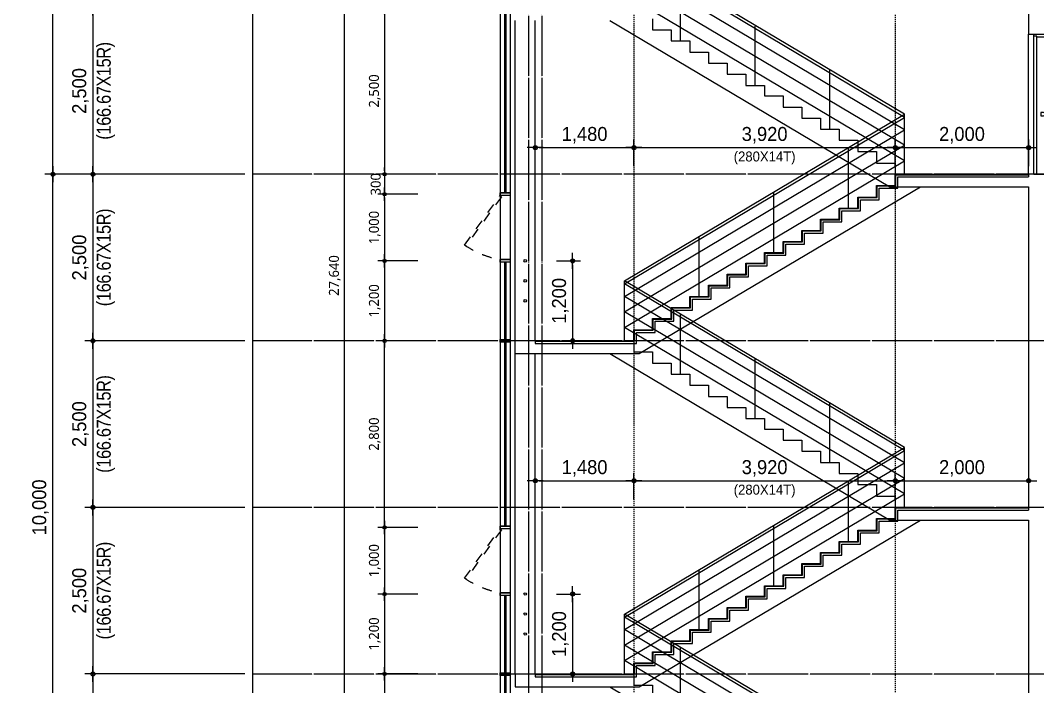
# Model space of a CAD drawing. Header units: millimetres. Extents: x 11948722 to 13111668, y -10771712 to -10232988.
# Drawn here: x 12324433 to 12339690, y -10553638 to -10543638 of the extents above; entities that cross this region are included whole.
import ezdxf

# ---------------------------------------------------------------- set-up
doc = ezdxf.new("R2010")
doc.units = ezdxf.units.MM
doc.header["$LTSCALE"] = 150
doc.header["$MEASUREMENT"] = 0
for name, pattern in [('CEN', [6.2, 6, -0.1, 0, -0.1]), ('HIDDEN', [2, 1, -1]), ('Xref-계단단면도$0$H', [1, 0.6, -0.4])]:
    doc.linetypes.add(name, pattern=pattern)
doc.layers.get('0').update_dxf_attribs({"linetype": 'CONTINUOUS'})
doc.layers.get('Defpoints').update_dxf_attribs({"color": 117, "linetype": 'CONTINUOUS'})
for name, color, linetype in [('A-DOOR', 4, 'CONTINUOUS'), ('A-ELE-8', 8, 'CONTINUOUS'), ('A-중심선', 10, 'CEN'), ('CON-C', 2, 'CONTINUOUS'), ('dim0', 7, 'CONTINUOUS'), ('ELE-8', 8, 'CONTINUOUS'), ('WID', 4, 'CONTINUOUS'), ('WIN 6', 4, 'CONTINUOUS'), ('Xref-계단단면도$0$3 dim0', 7, 'CONTINUOUS'), ('Xref-계단단면도$0$A-CEIL', 6, 'CONTINUOUS'), ('Xref-계단단면도$0$A-DIM', 7, 'CONTINUOUS'), ('Xref-계단단면도$0$PIR판넬', 4, 'CONTINUOUS')]:
    doc.layers.add(name, color=color, linetype=linetype)
doc.styles.add('Xref-계단단면도$0$나눔고딕 Se', font='')
doc.styles.add('나눔고딕 Se', font='NanumGothic.ttf')
doc.styles.get('Xref-계단단면도$0$나눔고딕 Se').set_extended_font_data('Dotum')
doc.dimstyles.new('A1-100', dxfattribs={"dimtxt": 3, "dimasz": 1, "dimexe": 2, "dimexo": 2, "dimgap": 1, "dimtad": 1, "dimdec": 0, "dimzin": 12, "dimdsep": 46, "dimlunit": 6, "dimtxsty": '나눔고딕 Se', "dimblk1": 'DIMDOT', "dimblk2": 'DIMDOT', "dimsah": 1, "dimcen": -1, "dimdle": 2, "dimclrd": 256, "dimclre": 256, "dimclrt": 3, "dimadec": 0, "dimazin": 0, "dimtfac": 1, "dimtdec": 0, "dimtix": 1, "dimtmove": 2, "dimatfit": 3, "dimldrblk": 'DIMDOT', "dimfxl": 1, "dimtvp": 1, "dimtolj": 1, "dimtzin": 12, "dimlwd": -1, "dimlwe": -1, "dimarcsym": 0})
doc.dimstyles.new('Xref-계단단면도$0$A1-100', dxfattribs={"dimtxt": 3, "dimasz": 1, "dimexe": 2, "dimexo": 2, "dimgap": 1, "dimtad": 1, "dimdec": 0, "dimzin": 12, "dimdsep": 46, "dimlunit": 6, "dimtxsty": 'Xref-계단단면도$0$나눔고딕 Se', "dimblk1": 'Xref-계단단면도$0$DIMDOT', "dimblk2": 'Xref-계단단면도$0$DIMDOT', "dimsah": 1, "dimcen": -1, "dimdle": 2, "dimclrd": 256, "dimclre": 256, "dimclrt": 3, "dimadec": 0, "dimazin": 0, "dimtfac": 1, "dimtdec": 0, "dimtix": 1, "dimtmove": 2, "dimatfit": 3, "dimldrblk": 'Xref-계단단면도$0$DIMDOT', "dimfxl": 1, "dimtvp": 1, "dimtolj": 1, "dimtzin": 12, "dimlwd": -1, "dimlwe": -1, "dimarcsym": 0})

# ---------------------------------------------------------------- blocks, each defined once
blk = doc.blocks.new('Xref-계단단면도$0$DIMDOT')
at = {"color": 0}
blk.add_line((-2, 0), (2, 0), dxfattribs=at)
for radius in [0.5, 0.25]:
    blk.add_circle((0, 0), radius, dxfattribs=at)
blk = doc.blocks.new('*D481')
at = {"layer": 'Defpoints', "color": 0, "ltscale": 1200}
for p in [(12324321, -10531448), (12327921, -10531448), (12327921, -10565948)]:
    blk.add_point(p, dxfattribs=at)
at = {"layer": 'Xref-계단단면도$0$3 dim0'}
for p, q in [((12327801, -10531448), (12324201, -10531448)), ((12324321, -10565888), (12324321, -10531508)), ((12327801, -10565948), (12324201, -10565948))]:
    blk.add_line(p, q, dxfattribs=at)
at = {"layer": 'Xref-계단단면도$0$3 dim0', "ltscale": 1200, "xscale": 60, "yscale": 60, "zscale": 60}
for p, rotation in [((12324321, -10531448), 90), ((12324321, -10565948), 270)]:
    blk.add_blockref('Xref-계단단면도$0$DIMDOT', p, dxfattribs=dict(at, rotation=rotation))
at = {"layer": 'Xref-계단단면도$0$3 dim0', "color": 3, "ltscale": 1200, "insert": (12324135, -10548698), "char_height": 210, "attachment_point": 5, "rotation": 90, "style": 'Xref-계단단면도$0$나눔고딕 Se'}
blk.add_mtext('\\A1;34,500', dxfattribs=at)
blk = doc.blocks.new('*D484')
at = {"layer": 'Defpoints', "color": 0, "ltscale": 1200}
for p in [(12324921, -10535948), (12327921, -10535948), (12327921, -10545948)]:
    blk.add_point(p, dxfattribs=at)
at = {"layer": 'Xref-계단단면도$0$3 dim0'}
for p, q in [((12327801, -10535948), (12324801, -10535948)), ((12324921, -10545888), (12324921, -10536008)), ((12327801, -10545948), (12324801, -10545948))]:
    blk.add_line(p, q, dxfattribs=at)
at = {"layer": 'Xref-계단단면도$0$3 dim0', "ltscale": 1200, "xscale": 60, "yscale": 60, "zscale": 60}
for p, rotation in [((12324921, -10535948), 90), ((12324921, -10545948), 270)]:
    blk.add_blockref('Xref-계단단면도$0$DIMDOT', p, dxfattribs=dict(at, rotation=rotation))
at = {"layer": 'Xref-계단단면도$0$3 dim0', "color": 3, "ltscale": 1200, "insert": (12324735, -10540948), "char_height": 210, "attachment_point": 5, "rotation": 90, "style": 'Xref-계단단면도$0$나눔고딕 Se'}
blk.add_mtext('\\A1;10,000', dxfattribs=at)
blk = doc.blocks.new('*D492')
at = {"layer": 'Defpoints', "color": 0, "ltscale": 1200}
for p in [(12324921, -10545948), (12327921, -10545948), (12327921, -10555948)]:
    blk.add_point(p, dxfattribs=at)
at = {"layer": 'Xref-계단단면도$0$3 dim0'}
for p, q in [((12327801, -10545948), (12324801, -10545948)), ((12324921, -10555888), (12324921, -10546008)), ((12327801, -10555948), (12324801, -10555948))]:
    blk.add_line(p, q, dxfattribs=at)
at = {"layer": 'Xref-계단단면도$0$3 dim0', "ltscale": 1200, "xscale": 60, "yscale": 60, "zscale": 60}
for p, rotation in [((12324921, -10545948), 90), ((12324921, -10555948), 270)]:
    blk.add_blockref('Xref-계단단면도$0$DIMDOT', p, dxfattribs=dict(at, rotation=rotation))
at = {"layer": 'Xref-계단단면도$0$3 dim0', "color": 3, "ltscale": 1200, "insert": (12324735, -10550948), "char_height": 210, "attachment_point": 5, "rotation": 90, "style": 'Xref-계단단면도$0$나눔고딕 Se'}
blk.add_mtext('\\A1;10,000', dxfattribs=at)
blk = doc.blocks.new('*U136')
at = {"layer": 'A-DOOR'}
for p, q in [((-200, 0), (-200, 2070)), ((-155, 0), (-155, 2055)), ((-200, 0), (-25, 0))]:
    blk.add_line(p, q, dxfattribs=at)
for points in [[(10, 2100), (20, 2100), (20, 2070), (-25, 2070), (-25, 2055), (-155, 2055), (-155, 2070), (-200, 2070), (-200, 2100), (-190, 2100)], [(-35, 915), (-55, 925), (-95, 925), (-95, 875), (-55, 875), (-35, 885)], [(-25, 945), (-35, 935), (-35, 865), (-25, 855)], [(20, 945), (30, 935), (30, 865), (20, 855)], [(30, 885), (50, 875), (90, 875), (90, 925), (50, 925), (30, 915)]]:
    blk.add_lwpolyline(points, dxfattribs=at)
blk.add_lwpolyline([(20, 0), (-25, 0), (-25, 2070), (20, 2070)], close=True, dxfattribs=at)
blk = doc.blocks.new('*D500')
at = {"layer": 'Defpoints', "color": 0, "ltscale": 1200}
for p in [(12327921, -10543448), (12325521, -10545948), (12327921, -10545948)]:
    blk.add_point(p, dxfattribs=at)
at = {"layer": 'Xref-계단단면도$0$3 dim0'}
for p, q in [((12327801, -10543448), (12325401, -10543448)), ((12325521, -10543508), (12325521, -10545888)), ((12327801, -10545948), (12325401, -10545948))]:
    blk.add_line(p, q, dxfattribs=at)
at = {"layer": 'Xref-계단단면도$0$3 dim0', "ltscale": 1200, "xscale": 60, "yscale": 60, "zscale": 60}
for p, rotation in [((12325521, -10543448), 90), ((12325521, -10545948), 270)]:
    blk.add_blockref('Xref-계단단면도$0$DIMDOT', p, dxfattribs=dict(at, rotation=rotation))
at = {"layer": 'Xref-계단단면도$0$3 dim0', "color": 3, "ltscale": 1200, "char_height": 210, "attachment_point": 5, "rotation": 90, "style": 'Xref-계단단면도$0$나눔고딕 Se'}
for s, insert in [('\\W0.9;\\T0.95;(166.67X15R)', (12325715, -10544698)), ('\\A1;2,500', (12325335, -10544698))]:
    blk.add_mtext(s, dxfattribs=dict(at, insert=insert))
blk = doc.blocks.new('*D501')
at = {"layer": 'Defpoints', "color": 0, "ltscale": 1200}
for p in [(12327921, -10548448), (12325521, -10550948), (12327921, -10550948)]:
    blk.add_point(p, dxfattribs=at)
at = {"layer": 'Xref-계단단면도$0$3 dim0'}
for p, q in [((12327801, -10548448), (12325401, -10548448)), ((12325521, -10548508), (12325521, -10550888)), ((12327801, -10550948), (12325401, -10550948))]:
    blk.add_line(p, q, dxfattribs=at)
at = {"layer": 'Xref-계단단면도$0$3 dim0', "ltscale": 1200, "xscale": 60, "yscale": 60, "zscale": 60}
for p, rotation in [((12325521, -10548448), 90), ((12325521, -10550948), 270)]:
    blk.add_blockref('Xref-계단단면도$0$DIMDOT', p, dxfattribs=dict(at, rotation=rotation))
at = {"layer": 'Xref-계단단면도$0$3 dim0', "color": 3, "ltscale": 1200, "char_height": 210, "attachment_point": 5, "rotation": 90, "style": 'Xref-계단단면도$0$나눔고딕 Se'}
for s, insert in [('\\W0.9;\\T0.95;(166.67X15R)', (12325715, -10549698)), ('\\A1;2,500', (12325335, -10549698))]:
    blk.add_mtext(s, dxfattribs=dict(at, insert=insert))
blk = doc.blocks.new('*D502')
at = {"layer": 'Defpoints', "color": 0, "ltscale": 1200}
for p in [(12327921, -10545948), (12325521, -10548448), (12327921, -10548448)]:
    blk.add_point(p, dxfattribs=at)
at = {"layer": 'Xref-계단단면도$0$3 dim0'}
for p, q in [((12327801, -10545948), (12325401, -10545948)), ((12325521, -10546008), (12325521, -10548388)), ((12327801, -10548448), (12325401, -10548448))]:
    blk.add_line(p, q, dxfattribs=at)
at = {"layer": 'Xref-계단단면도$0$3 dim0', "ltscale": 1200, "xscale": 60, "yscale": 60, "zscale": 60}
for p, rotation in [((12325521, -10545948), 90), ((12325521, -10548448), 270)]:
    blk.add_blockref('Xref-계단단면도$0$DIMDOT', p, dxfattribs=dict(at, rotation=rotation))
at = {"layer": 'Xref-계단단면도$0$3 dim0', "color": 3, "ltscale": 1200, "char_height": 210, "attachment_point": 5, "rotation": 90, "style": 'Xref-계단단면도$0$나눔고딕 Se'}
for s, insert in [('\\W0.9;\\T0.95;(166.67X15R)', (12325715, -10547198)), ('\\A1;2,500', (12325335, -10547198))]:
    blk.add_mtext(s, dxfattribs=dict(at, insert=insert))
blk = doc.blocks.new('*D503')
at = {"layer": 'Defpoints', "color": 0, "ltscale": 1200}
for p in [(12327921, -10550948), (12325521, -10553448), (12327921, -10553448)]:
    blk.add_point(p, dxfattribs=at)
at = {"layer": 'Xref-계단단면도$0$3 dim0'}
for p, q in [((12327801, -10550948), (12325401, -10550948)), ((12325521, -10551008), (12325521, -10553388)), ((12327801, -10553448), (12325401, -10553448))]:
    blk.add_line(p, q, dxfattribs=at)
at = {"layer": 'Xref-계단단면도$0$3 dim0', "ltscale": 1200, "xscale": 60, "yscale": 60, "zscale": 60}
for p, rotation in [((12325521, -10550948), 90), ((12325521, -10553448), 270)]:
    blk.add_blockref('Xref-계단단면도$0$DIMDOT', p, dxfattribs=dict(at, rotation=rotation))
at = {"layer": 'Xref-계단단면도$0$3 dim0', "color": 3, "ltscale": 1200, "char_height": 210, "attachment_point": 5, "rotation": 90, "style": 'Xref-계단단면도$0$나눔고딕 Se'}
for s, insert in [('\\W0.9;\\T0.95;(166.67X15R)', (12325715, -10552198)), ('\\A1;2,500', (12325335, -10552198))]:
    blk.add_mtext(s, dxfattribs=dict(at, insert=insert))
blk = doc.blocks.new('*D504')
at = {"layer": 'Defpoints', "color": 0, "ltscale": 1200}
for p in [(12327921, -10553448), (12325521, -10555948), (12327921, -10555948)]:
    blk.add_point(p, dxfattribs=at)
at = {"layer": 'Xref-계단단면도$0$3 dim0'}
for p, q in [((12327801, -10553448), (12325401, -10553448)), ((12325521, -10553508), (12325521, -10555888)), ((12327801, -10555948), (12325401, -10555948))]:
    blk.add_line(p, q, dxfattribs=at)
at = {"layer": 'Xref-계단단면도$0$3 dim0', "ltscale": 1200, "xscale": 60, "yscale": 60, "zscale": 60}
for p, rotation in [((12325521, -10553448), 90), ((12325521, -10555948), 270)]:
    blk.add_blockref('Xref-계단단면도$0$DIMDOT', p, dxfattribs=dict(at, rotation=rotation))
at = {"layer": 'Xref-계단단면도$0$3 dim0', "color": 3, "ltscale": 1200, "char_height": 210, "attachment_point": 5, "rotation": 90, "style": 'Xref-계단단면도$0$나눔고딕 Se'}
for s, insert in [('\\W0.9;\\T0.95;(166.67X15R)', (12325715, -10554698)), ('\\A1;2,500', (12325335, -10554698))]:
    blk.add_mtext(s, dxfattribs=dict(at, insert=insert))
blk = doc.blocks.new('*D520')
at = {"layer": 'Defpoints', "color": 0, "lineweight": -3, "ltscale": 1200}
for p in [(12333635, -10545548), (12332155, -10545948), (12333635, -10545948)]:
    blk.add_point(p, dxfattribs=at)
at = {"layer": 'Xref-계단단면도$0$3 dim0'}
for p, q in [((12332155, -10545828), (12332155, -10545428)), ((12332215, -10545548), (12333575, -10545548)), ((12333635, -10545828), (12333635, -10545428))]:
    blk.add_line(p, q, dxfattribs=at)
at = {"layer": 'Xref-계단단면도$0$3 dim0', "ltscale": 1200, "xscale": 60, "yscale": 60, "zscale": 60, "rotation": 180}
blk.add_blockref('Xref-계단단면도$0$DIMDOT', (12332155, -10545548), dxfattribs=at)
at = {"layer": 'Xref-계단단면도$0$3 dim0', "ltscale": 1200, "xscale": 60, "yscale": 60, "zscale": 60}
blk.add_blockref('Xref-계단단면도$0$DIMDOT', (12333635, -10545548), dxfattribs=at)
at = {"layer": 'Xref-계단단면도$0$3 dim0', "color": 3, "ltscale": 1200, "insert": (12332895, -10545363), "char_height": 210, "attachment_point": 5, "style": 'Xref-계단단면도$0$나눔고딕 Se'}
blk.add_mtext('\\A1;1,480', dxfattribs=at)
blk = doc.blocks.new('*D521')
at = {"layer": 'Defpoints', "color": 0, "lineweight": -3, "ltscale": 1200}
for p in [(12337555, -10545548), (12333635, -10545948), (12337555, -10545948)]:
    blk.add_point(p, dxfattribs=at)
at = {"layer": 'Xref-계단단면도$0$3 dim0'}
for p, q in [((12333635, -10545828), (12333635, -10545428)), ((12333695, -10545548), (12337495, -10545548)), ((12337555, -10545828), (12337555, -10545428))]:
    blk.add_line(p, q, dxfattribs=at)
at = {"layer": 'Xref-계단단면도$0$3 dim0', "ltscale": 1200, "xscale": 60, "yscale": 60, "zscale": 60, "rotation": 180}
blk.add_blockref('Xref-계단단면도$0$DIMDOT', (12333635, -10545548), dxfattribs=at)
at = {"layer": 'Xref-계단단면도$0$3 dim0', "ltscale": 1200, "xscale": 60, "yscale": 60, "zscale": 60}
blk.add_blockref('Xref-계단단면도$0$DIMDOT', (12337555, -10545548), dxfattribs=at)
at = {"layer": 'Xref-계단단면도$0$3 dim0', "color": 3, "ltscale": 1200, "char_height": 210, "attachment_point": 5, "style": 'Xref-계단단면도$0$나눔고딕 Se'}
for s, insert in [('\\A1;3,920', (12335595, -10545363)), ('\\H0.714286x;(280X14T)', (12335595, -10545704))]:
    blk.add_mtext(s, dxfattribs=dict(at, insert=insert))
blk = doc.blocks.new('*D522')
at = {"layer": 'Defpoints', "color": 0, "lineweight": -3, "ltscale": 1200}
for p in [(12339555, -10545548), (12337555, -10545948), (12339555, -10545948)]:
    blk.add_point(p, dxfattribs=at)
at = {"layer": 'Xref-계단단면도$0$3 dim0'}
for p, q in [((12337555, -10545828), (12337555, -10545428)), ((12337615, -10545548), (12339495, -10545548)), ((12339555, -10545828), (12339555, -10545428))]:
    blk.add_line(p, q, dxfattribs=at)
at = {"layer": 'Xref-계단단면도$0$3 dim0', "ltscale": 1200, "xscale": 60, "yscale": 60, "zscale": 60, "rotation": 180}
blk.add_blockref('Xref-계단단면도$0$DIMDOT', (12337555, -10545548), dxfattribs=at)
at = {"layer": 'Xref-계단단면도$0$3 dim0', "ltscale": 1200, "xscale": 60, "yscale": 60, "zscale": 60}
blk.add_blockref('Xref-계단단면도$0$DIMDOT', (12339555, -10545548), dxfattribs=at)
at = {"layer": 'Xref-계단단면도$0$3 dim0', "color": 3, "ltscale": 1200, "insert": (12338555, -10545363), "char_height": 210, "attachment_point": 5, "style": 'Xref-계단단면도$0$나눔고딕 Se'}
blk.add_mtext('\\A1;2,000', dxfattribs=at)
blk = doc.blocks.new('*D523')
at = {"layer": 'Defpoints', "color": 0, "lineweight": -3, "ltscale": 1200}
for p in [(12333635, -10550548), (12332155, -10550948), (12333635, -10550948)]:
    blk.add_point(p, dxfattribs=at)
at = {"layer": 'Xref-계단단면도$0$3 dim0'}
for p, q in [((12332155, -10550828), (12332155, -10550428)), ((12333635, -10550828), (12333635, -10550428)), ((12332215, -10550548), (12333575, -10550548))]:
    blk.add_line(p, q, dxfattribs=at)
at = {"layer": 'Xref-계단단면도$0$3 dim0', "ltscale": 1200, "xscale": 60, "yscale": 60, "zscale": 60, "rotation": 180}
blk.add_blockref('Xref-계단단면도$0$DIMDOT', (12332155, -10550548), dxfattribs=at)
at = {"layer": 'Xref-계단단면도$0$3 dim0', "ltscale": 1200, "xscale": 60, "yscale": 60, "zscale": 60}
blk.add_blockref('Xref-계단단면도$0$DIMDOT', (12333635, -10550548), dxfattribs=at)
at = {"layer": 'Xref-계단단면도$0$3 dim0', "color": 3, "ltscale": 1200, "insert": (12332895, -10550363), "char_height": 210, "attachment_point": 5, "style": 'Xref-계단단면도$0$나눔고딕 Se'}
blk.add_mtext('\\A1;1,480', dxfattribs=at)
blk = doc.blocks.new('*D524')
at = {"layer": 'Defpoints', "color": 0, "lineweight": -3, "ltscale": 1200}
for p in [(12337555, -10550548), (12333635, -10550948), (12337555, -10550948)]:
    blk.add_point(p, dxfattribs=at)
at = {"layer": 'Xref-계단단면도$0$3 dim0'}
for p, q in [((12333635, -10550828), (12333635, -10550428)), ((12337555, -10550828), (12337555, -10550428)), ((12333695, -10550548), (12337495, -10550548))]:
    blk.add_line(p, q, dxfattribs=at)
at = {"layer": 'Xref-계단단면도$0$3 dim0', "ltscale": 1200, "xscale": 60, "yscale": 60, "zscale": 60, "rotation": 180}
blk.add_blockref('Xref-계단단면도$0$DIMDOT', (12333635, -10550548), dxfattribs=at)
at = {"layer": 'Xref-계단단면도$0$3 dim0', "ltscale": 1200, "xscale": 60, "yscale": 60, "zscale": 60}
blk.add_blockref('Xref-계단단면도$0$DIMDOT', (12337555, -10550548), dxfattribs=at)
at = {"layer": 'Xref-계단단면도$0$3 dim0', "color": 3, "ltscale": 1200, "char_height": 210, "attachment_point": 5, "style": 'Xref-계단단면도$0$나눔고딕 Se'}
for s, insert in [('\\A1;3,920', (12335595, -10550363)), ('\\H0.714286x;(280X14T)', (12335595, -10550704))]:
    blk.add_mtext(s, dxfattribs=dict(at, insert=insert))
blk = doc.blocks.new('*D525')
at = {"layer": 'Defpoints', "color": 0, "lineweight": -3, "ltscale": 1200}
for p in [(12339555, -10550548), (12337555, -10550948), (12339555, -10550948)]:
    blk.add_point(p, dxfattribs=at)
at = {"layer": 'Xref-계단단면도$0$3 dim0'}
for p, q in [((12337555, -10550828), (12337555, -10550428)), ((12339555, -10550828), (12339555, -10550428)), ((12337615, -10550548), (12339495, -10550548))]:
    blk.add_line(p, q, dxfattribs=at)
at = {"layer": 'Xref-계단단면도$0$3 dim0', "ltscale": 1200, "xscale": 60, "yscale": 60, "zscale": 60, "rotation": 180}
blk.add_blockref('Xref-계단단면도$0$DIMDOT', (12337555, -10550548), dxfattribs=at)
at = {"layer": 'Xref-계단단면도$0$3 dim0', "ltscale": 1200, "xscale": 60, "yscale": 60, "zscale": 60}
blk.add_blockref('Xref-계단단면도$0$DIMDOT', (12339555, -10550548), dxfattribs=at)
at = {"layer": 'Xref-계단단면도$0$3 dim0', "color": 3, "ltscale": 1200, "insert": (12338555, -10550363), "char_height": 210, "attachment_point": 5, "style": 'Xref-계단단면도$0$나눔고딕 Se'}
blk.add_mtext('\\A1;2,000', dxfattribs=at)
blk = doc.blocks.new('DIMDOT')
at = {"color": 0}
blk.add_line((-2, 0), (2, 0), dxfattribs=at)
for radius in [0.5, 0.25]:
    blk.add_circle((0, 0), radius, dxfattribs=at)
blk = doc.blocks.new('*D1053')
at = {"layer": 'Defpoints', "color": 0, "transparency": 16777216}
for p in [(12330495, -10553448), (12329895, -10555948), (12330495, -10555948)]:
    blk.add_point(p, dxfattribs=at)
at = {"layer": 'dim0', "transparency": 16777216}
for p, q in [((12330395, -10553448), (12329795, -10553448)), ((12329895, -10553498), (12329895, -10555898)), ((12330395, -10555948), (12329795, -10555948))]:
    blk.add_line(p, q, dxfattribs=at)
at = {"layer": 'dim0', "transparency": 16777216, "xscale": 50, "yscale": 50, "zscale": 50}
for p, rotation in [((12329895, -10553448), 90), ((12329895, -10555948), 270)]:
    blk.add_blockref('DIMDOT', p, dxfattribs=dict(at, rotation=rotation))
at = {"layer": 'dim0', "color": 3, "transparency": 16777216, "insert": (12329749, -10554698), "char_height": 150, "attachment_point": 5, "rotation": 90, "style": '나눔고딕 Se'}
blk.add_mtext('\\A1;2,500', dxfattribs=at)
blk = doc.blocks.new('*D1054')
at = {"layer": 'Defpoints', "color": 0, "transparency": 16777216}
for p in [(12330495, -10546248), (12329895, -10547248), (12330495, -10547248)]:
    blk.add_point(p, dxfattribs=at)
at = {"layer": 'dim0', "transparency": 16777216}
for p, q in [((12330395, -10546248), (12329795, -10546248)), ((12329895, -10546298), (12329895, -10547198)), ((12330395, -10547248), (12329795, -10547248))]:
    blk.add_line(p, q, dxfattribs=at)
at = {"layer": 'dim0', "transparency": 16777216, "xscale": 50, "yscale": 50, "zscale": 50}
for p, rotation in [((12329895, -10546248), 90), ((12329895, -10547248), 270)]:
    blk.add_blockref('DIMDOT', p, dxfattribs=dict(at, rotation=rotation))
at = {"layer": 'dim0', "color": 3, "transparency": 16777216, "insert": (12329749, -10546748), "char_height": 150, "attachment_point": 5, "rotation": 90, "style": '나눔고딕 Se'}
blk.add_mtext('\\A1;1,000', dxfattribs=at)
blk = doc.blocks.new('*D1055')
at = {"layer": 'Defpoints', "color": 0, "transparency": 16777216}
for p in [(12330495, -10545948), (12329895, -10546248), (12330495, -10546248)]:
    blk.add_point(p, dxfattribs=at)
at = {"layer": 'dim0', "transparency": 16777216}
for p, q in [((12329895, -10545898), (12329895, -10545848)), ((12330395, -10545948), (12329795, -10545948)), ((12329895, -10545948), (12329895, -10546248)), ((12330395, -10546248), (12329795, -10546248)), ((12329895, -10546298), (12329895, -10546348))]:
    blk.add_line(p, q, dxfattribs=at)
at = {"layer": 'dim0', "transparency": 16777216, "xscale": 50, "yscale": 50, "zscale": 50}
for p, rotation in [((12329895, -10545948), 270), ((12329895, -10546248), 90)]:
    blk.add_blockref('DIMDOT', p, dxfattribs=dict(at, rotation=rotation))
at = {"layer": 'dim0', "color": 3, "transparency": 16777216, "insert": (12329763, -10546098), "char_height": 150, "attachment_point": 5, "rotation": 90, "style": '나눔고딕 Se'}
blk.add_mtext('\\A1;300', dxfattribs=at)
blk = doc.blocks.new('*D1059')
at = {"layer": 'Defpoints', "color": 0, "transparency": 16777216}
for p in [(12330495, -10552248), (12329895, -10553448), (12330495, -10553448)]:
    blk.add_point(p, dxfattribs=at)
at = {"layer": 'dim0', "transparency": 16777216}
for p, q in [((12330395, -10552248), (12329795, -10552248)), ((12329895, -10552298), (12329895, -10553398)), ((12330395, -10553448), (12329795, -10553448))]:
    blk.add_line(p, q, dxfattribs=at)
at = {"layer": 'dim0', "transparency": 16777216, "xscale": 50, "yscale": 50, "zscale": 50}
for p, rotation in [((12329895, -10552248), 90), ((12329895, -10553448), 270)]:
    blk.add_blockref('DIMDOT', p, dxfattribs=dict(at, rotation=rotation))
at = {"layer": 'dim0', "color": 3, "transparency": 16777216, "insert": (12329749, -10552848), "char_height": 150, "attachment_point": 5, "rotation": 90, "style": '나눔고딕 Se'}
blk.add_mtext('\\A1;1,200', dxfattribs=at)
blk = doc.blocks.new('*D1060')
at = {"layer": 'Defpoints', "color": 0, "transparency": 16777216}
for p in [(12330495, -10551248), (12329895, -10552248), (12330495, -10552248)]:
    blk.add_point(p, dxfattribs=at)
at = {"layer": 'dim0', "transparency": 16777216}
for p, q in [((12330395, -10551248), (12329795, -10551248)), ((12329895, -10551298), (12329895, -10552198)), ((12330395, -10552248), (12329795, -10552248))]:
    blk.add_line(p, q, dxfattribs=at)
at = {"layer": 'dim0', "transparency": 16777216, "xscale": 50, "yscale": 50, "zscale": 50}
for p, rotation in [((12329895, -10551248), 90), ((12329895, -10552248), 270)]:
    blk.add_blockref('DIMDOT', p, dxfattribs=dict(at, rotation=rotation))
at = {"layer": 'dim0', "color": 3, "transparency": 16777216, "insert": (12329749, -10551748), "char_height": 150, "attachment_point": 5, "rotation": 90, "style": '나눔고딕 Se'}
blk.add_mtext('\\A1;1,000', dxfattribs=at)
blk = doc.blocks.new('*D1061')
at = {"layer": 'Defpoints', "color": 0, "transparency": 16777216}
for p in [(12330495, -10547248), (12329895, -10548448), (12330495, -10548448)]:
    blk.add_point(p, dxfattribs=at)
at = {"layer": 'dim0', "transparency": 16777216}
for p, q in [((12330395, -10547248), (12329795, -10547248)), ((12329895, -10547298), (12329895, -10548398)), ((12330395, -10548448), (12329795, -10548448))]:
    blk.add_line(p, q, dxfattribs=at)
at = {"layer": 'dim0', "transparency": 16777216, "xscale": 50, "yscale": 50, "zscale": 50}
for p, rotation in [((12329895, -10547248), 90), ((12329895, -10548448), 270)]:
    blk.add_blockref('DIMDOT', p, dxfattribs=dict(at, rotation=rotation))
at = {"layer": 'dim0', "color": 3, "transparency": 16777216, "insert": (12329749, -10547848), "char_height": 150, "attachment_point": 5, "rotation": 90, "style": '나눔고딕 Se'}
blk.add_mtext('\\A1;1,200', dxfattribs=at)
blk = doc.blocks.new('*D1051')
at = {"layer": 'Defpoints', "color": 0, "transparency": 16777216}
for p in [(12329895, -10548448), (12330495, -10548448), (12330495, -10551248)]:
    blk.add_point(p, dxfattribs=at)
at = {"layer": 'dim0', "transparency": 16777216}
for p, q in [((12330395, -10548448), (12329795, -10548448)), ((12329895, -10551198), (12329895, -10548498)), ((12330395, -10551248), (12329795, -10551248))]:
    blk.add_line(p, q, dxfattribs=at)
at = {"layer": 'dim0', "transparency": 16777216, "xscale": 50, "yscale": 50, "zscale": 50}
for p, rotation in [((12329895, -10548448), 90), ((12329895, -10551248), 270)]:
    blk.add_blockref('DIMDOT', p, dxfattribs=dict(at, rotation=rotation))
at = {"layer": 'dim0', "color": 3, "transparency": 16777216, "insert": (12329749, -10549848), "char_height": 150, "attachment_point": 5, "rotation": 90, "style": '나눔고딕 Se'}
blk.add_mtext('\\A1;2,800', dxfattribs=at)
blk = doc.blocks.new('*D1050')
at = {"layer": 'Defpoints', "color": 0, "transparency": 16777216}
for p in [(12330495, -10543448), (12329895, -10545948), (12330495, -10545948)]:
    blk.add_point(p, dxfattribs=at)
at = {"layer": 'dim0', "transparency": 16777216}
for p, q in [((12330395, -10543448), (12329795, -10543448)), ((12329895, -10543498), (12329895, -10545898)), ((12330395, -10545948), (12329795, -10545948))]:
    blk.add_line(p, q, dxfattribs=at)
at = {"layer": 'dim0', "transparency": 16777216, "xscale": 50, "yscale": 50, "zscale": 50}
for p, rotation in [((12329895, -10543448), 90), ((12329895, -10545948), 270)]:
    blk.add_blockref('DIMDOT', p, dxfattribs=dict(at, rotation=rotation))
at = {"layer": 'dim0', "color": 3, "transparency": 16777216, "insert": (12329749, -10544698), "char_height": 150, "attachment_point": 5, "rotation": 90, "style": '나눔고딕 Se'}
blk.add_mtext('\\A1;2,500', dxfattribs=at)
blk = doc.blocks.new('*D1239')
at = {"layer": 'Defpoints', "color": 0, "transparency": 16777216}
for p in [(12329295, -10533648), (12329895, -10533648), (12329895, -10561288)]:
    blk.add_point(p, dxfattribs=at)
at = {"layer": 'dim0', "transparency": 16777216}
for p, q in [((12329795, -10533648), (12329195, -10533648)), ((12329295, -10561238), (12329295, -10533698)), ((12329795, -10561288), (12329195, -10561288))]:
    blk.add_line(p, q, dxfattribs=at)
at = {"layer": 'dim0', "transparency": 16777216, "xscale": 50, "yscale": 50, "zscale": 50}
for p, rotation in [((12329295, -10533648), 90), ((12329295, -10561288), 270)]:
    blk.add_blockref('DIMDOT', p, dxfattribs=dict(at, rotation=rotation))
at = {"layer": 'dim0', "color": 3, "transparency": 16777216, "insert": (12329149, -10547468), "char_height": 150, "attachment_point": 5, "rotation": 90, "style": '나눔고딕 Se'}
blk.add_mtext('\\A1;27,640', dxfattribs=at)
blk = doc.blocks.new('*D1325')
at = {"layer": 'Defpoints', "color": 0, "ltscale": 1200}
for p in [(12332353, -10552248), (12332353, -10553448), (12332716, -10553448)]:
    blk.add_point(p, dxfattribs=at)
at = {"layer": 'Xref-계단단면도$0$3 dim0'}
for p, q in [((12332473, -10552248), (12332836, -10552248)), ((12332716, -10552308), (12332716, -10553388)), ((12332473, -10553448), (12332836, -10553448))]:
    blk.add_line(p, q, dxfattribs=at)
at = {"layer": 'Xref-계단단면도$0$3 dim0', "ltscale": 1200, "xscale": 60, "yscale": 60, "zscale": 60}
for p, rotation in [((12332716, -10552248), 90), ((12332716, -10553448), 270)]:
    blk.add_blockref('Xref-계단단면도$0$DIMDOT', p, dxfattribs=dict(at, rotation=rotation))
at = {"layer": 'Xref-계단단면도$0$3 dim0', "color": 3, "ltscale": 1200, "insert": (12332531, -10552848), "char_height": 210, "attachment_point": 5, "rotation": 90, "style": 'Xref-계단단면도$0$나눔고딕 Se'}
blk.add_mtext('\\A1;1,200', dxfattribs=at)
blk = doc.blocks.new('*D1326')
at = {"layer": 'Defpoints', "color": 0, "ltscale": 1200}
for p in [(12332353, -10547248), (12332353, -10548448), (12332716, -10548448)]:
    blk.add_point(p, dxfattribs=at)
at = {"layer": 'Xref-계단단면도$0$3 dim0'}
for p, q in [((12332473, -10547248), (12332836, -10547248)), ((12332716, -10547308), (12332716, -10548388)), ((12332473, -10548448), (12332836, -10548448))]:
    blk.add_line(p, q, dxfattribs=at)
at = {"layer": 'Xref-계단단면도$0$3 dim0', "ltscale": 1200, "xscale": 60, "yscale": 60, "zscale": 60}
for p, rotation in [((12332716, -10547248), 90), ((12332716, -10548448), 270)]:
    blk.add_blockref('Xref-계단단면도$0$DIMDOT', p, dxfattribs=dict(at, rotation=rotation))
at = {"layer": 'Xref-계단단면도$0$3 dim0', "color": 3, "ltscale": 1200, "insert": (12332531, -10547848), "char_height": 210, "attachment_point": 5, "rotation": 90, "style": 'Xref-계단단면도$0$나눔고딕 Se'}
blk.add_mtext('\\A1;1,200', dxfattribs=at)

msp = doc.modelspace()

# ---------------------------------------------------------------- linework, layer by layer
at = {"layer": 'A-ELE-8'}
msp.add_line((12339554.7, -10545948.2), (12339554.7, -10543848.2), dxfattribs=at)
at = {"layer": 'A-중심선'}
for p, q in [((12332054.7, -10530548.2), (12332054.7, -10579629.2)), ((12332254.7, -10530548.2), (12332254.7, -10579629.2)), ((12345546.5, -10545948.2), (12327920.5, -10545948.2)), ((12345546.5, -10548448.2), (12327920.5, -10548448.2)), ((12345546.5, -10550948.2), (12327920.5, -10550948.2)), ((12345546.5, -10553448.2), (12327920.5, -10553448.2))]:
    msp.add_line(p, q, dxfattribs=at)
at = {"layer": 'CON-C', "ltscale": 1200}
for p, q in [((12339554.7, -10541138.2), (12339554.7, -10543848.2)), ((12339554.7, -10543848.2), (12339854.7, -10543848.2)), ((12339854.7, -10545948.2), (12339554.7, -10545948.2)), ((12339554.7, -10545948.2), (12339554.7, -10545988.2)), ((12333715.8, -10548638.2), (12337933.7, -10546138.2)), ((12337933.7, -10546138.2), (12339554.7, -10546138.2)), ((12339554.7, -10546138.2), (12339554.7, -10550988.2)), ((12332154.7, -10548448.2), (12332154.7, -10548488.2)), ((12331854.7, -10548638.2), (12333715.8, -10548638.2)), ((12333715.8, -10553638.2), (12337933.7, -10551138.2)), ((12337933.7, -10551138.2), (12339554.7, -10551138.2)), ((12339554.7, -10551138.2), (12339554.7, -10553848.2)), ((12331854.7, -10553448.2), (12331854.7, -10553638.2)), ((12332154.7, -10553448.2), (12331854.7, -10553448.2)), ((12332154.7, -10553448.2), (12332154.7, -10553488.2)), ((12331854.7, -10553638.2), (12333715.8, -10553638.2))]:
    msp.add_line(p, q, dxfattribs=at)
at = {"layer": 'CON-C', "ltscale": 1200, "flags": 128}
for points in [[(12332154.7, -10548488.2), (12333674.7, -10548488.2), (12333674.7, -10548321.5), (12333954.7, -10548321.5), (12333954.7, -10548154.8), (12334234.7, -10548154.8), (12334234.7, -10547988.2), (12334514.7, -10547988.2), (12334514.7, -10547821.5), (12334794.7, -10547821.5), (12334794.7, -10547654.8), (12335074.7, -10547654.8), (12335074.7, -10547488.2), (12335354.7, -10547488.2), (12335354.7, -10547321.5), (12335634.7, -10547321.5), (12335634.7, -10547164), (12335914.7, -10547164), (12335914.7, -10546997.4), (12336194.7, -10546997.4), (12336194.7, -10546830.7), (12336474.7, -10546830.7), (12336474.7, -10546664), (12336754.7, -10546664), (12336754.7, -10546497.4), (12337034.7, -10546497.4), (12337034.7, -10546330.7), (12337314.7, -10546330.7), (12337314.7, -10546154.8), (12337594.7, -10546154.8), (12337594.7, -10545988.2), (12339554.7, -10545988.2)], [(12331854.7, -10548638.2), (12331854.7, -10548448.2)], [(12332154.7, -10548448.2), (12331854.7, -10548448.2)], [(12332154.7, -10553488.2), (12333674.7, -10553488.2), (12333674.7, -10553321.5), (12333954.7, -10553321.5), (12333954.7, -10553154.8), (12334234.7, -10553154.8), (12334234.7, -10552988.2), (12334514.7, -10552988.2), (12334514.7, -10552821.5), (12334794.7, -10552821.5), (12334794.7, -10552654.8), (12335074.7, -10552654.8), (12335074.7, -10552488.2), (12335354.7, -10552488.2), (12335354.7, -10552321.5), (12335634.7, -10552321.5), (12335634.7, -10552164), (12335914.7, -10552164), (12335914.7, -10551997.4), (12336194.7, -10551997.4), (12336194.7, -10551830.7), (12336474.7, -10551830.7), (12336474.7, -10551664), (12336754.7, -10551664), (12336754.7, -10551497.4), (12337034.7, -10551497.4), (12337034.7, -10551330.7), (12337314.7, -10551330.7), (12337314.7, -10551154.8), (12337594.7, -10551154.8), (12337594.7, -10550988.2), (12339554.7, -10550988.2)]]:
    msp.add_lwpolyline(points, dxfattribs=at)
at = {"layer": 'Defpoints', "ltscale": 1200}
msp.add_lwpolyline([(12327920.5, -10530548.2), (12345546.5, -10530548.2), (12345546.5, -10579629.2), (12327920.5, -10579629.2)], close=True, dxfattribs=at)
at = {"layer": 'ELE-8', "ltscale": 300}
for p, q in [((12337694.7, -10545048.2), (12333494.7, -10542548.2)), ((12337694.7, -10545094.7), (12333494.7, -10542594.7)), ((12337694.7, -10545280.9), (12333494.7, -10542780.9)), ((12337694.7, -10545513.7), (12333494.7, -10543013.7)), ((12334334.7, -10543957.4), (12334334.7, -10543057.4)), ((12337694.7, -10545746.4), (12333494.7, -10543246.4)), ((12333273.4, -10543638.2), (12337473.4, -10546138.2)), ((12335454.7, -10544624), (12335454.7, -10543724)), ((12336574.7, -10545281.5), (12336574.7, -10544381.5)), ((12337694.7, -10545948.2), (12337694.7, -10545048.2)), ((12337473.4, -10546138.2), (12339554.7, -10546138.2)), ((12337694.7, -10550048.2), (12333494.7, -10547548.2)), ((12333494.7, -10548448.2), (12333494.7, -10547548.2)), ((12337694.7, -10550094.7), (12333494.7, -10547594.7)), ((12337694.7, -10550280.9), (12333494.7, -10547780.9)), ((12337694.7, -10550513.7), (12333494.7, -10548013.7)), ((12334334.7, -10548957.4), (12334334.7, -10548057.4)), ((12337694.7, -10550746.4), (12333494.7, -10548246.4)), ((12332154.7, -10548638.2), (12333273.4, -10548638.2)), ((12333273.4, -10548638.2), (12337473.4, -10551138.2)), ((12335454.7, -10549624), (12335454.7, -10548724)), ((12336574.7, -10550281.5), (12336574.7, -10549381.5)), ((12337694.7, -10550948.2), (12337694.7, -10550048.2)), ((12337473.4, -10551138.2), (12339554.7, -10551138.2)), ((12337694.7, -10555048.2), (12333494.7, -10552548.2)), ((12333494.7, -10553448.2), (12333494.7, -10552548.2)), ((12337694.7, -10555094.7), (12333494.7, -10552594.7)), ((12337694.7, -10555280.9), (12333494.7, -10552780.9)), ((12337694.7, -10555513.7), (12333494.7, -10553013.7)), ((12334334.7, -10553957.4), (12334334.7, -10553057.4)), ((12337694.7, -10555746.4), (12333494.7, -10553246.4)), ((12332154.7, -10553638.2), (12333273.4, -10553638.2)), ((12333273.4, -10553638.2), (12337473.4, -10556138.2))]:
    msp.add_line(p, q, dxfattribs=at)
at = {"layer": 'ELE-8', "ltscale": 300, "flags": 128}
for points in [[(12333914.7, -10543614.8), (12333914.7, -10543781.5), (12334194.7, -10543781.5), (12334194.7, -10543948.2), (12334474.7, -10543948.2), (12334474.7, -10544114.8), (12334754.7, -10544114.8), (12334754.7, -10544281.5), (12335034.7, -10544281.5), (12335034.7, -10544448.2), (12335314.7, -10544448.2), (12335314.7, -10544614.8), (12335594.7, -10544614.8), (12335594.7, -10544772.3), (12335874.7, -10544772.3), (12335874.7, -10544939), (12336154.7, -10544939), (12336154.7, -10545105.6), (12336434.7, -10545105.6), (12336434.7, -10545272.3), (12336714.7, -10545272.3), (12336714.7, -10545439), (12336994.7, -10545439), (12336994.7, -10545605.6), (12337274.7, -10545605.6), (12337274.7, -10545781.5), (12337554.7, -10545781.5), (12337554.7, -10545948.2), (12339554.7, -10545948.2)], [(12332154.7, -10548448.2), (12333634.7, -10548448.2), (12333634.7, -10548614.8), (12333914.7, -10548614.8), (12333914.7, -10548781.5), (12334194.7, -10548781.5), (12334194.7, -10548948.2), (12334474.7, -10548948.2), (12334474.7, -10549114.8), (12334754.7, -10549114.8), (12334754.7, -10549281.5), (12335034.7, -10549281.5), (12335034.7, -10549448.2), (12335314.7, -10549448.2), (12335314.7, -10549614.8), (12335594.7, -10549614.8), (12335594.7, -10549772.3), (12335874.7, -10549772.3), (12335874.7, -10549939), (12336154.7, -10549939), (12336154.7, -10550105.6), (12336434.7, -10550105.6), (12336434.7, -10550272.3), (12336714.7, -10550272.3), (12336714.7, -10550439), (12336994.7, -10550439), (12336994.7, -10550605.6), (12337274.7, -10550605.6), (12337274.7, -10550781.5), (12337554.7, -10550781.5), (12337554.7, -10550948.2), (12339554.7, -10550948.2)], [(12332154.7, -10553448.2), (12333634.7, -10553448.2), (12333634.7, -10553614.8), (12333914.7, -10553614.8), (12333914.7, -10553781.5)]]:
    msp.add_lwpolyline(points, dxfattribs=at)
at = {"layer": 'WID', "linetype": 'HIDDEN'}
for points in [[(12331629.7, -10546268.2), (12331646.6, -10546285.1), (12331111.9, -10547026.9), (12331094.9, -10547010)], [(12331629.7, -10551268.2), (12331646.6, -10551285.1), (12331111.9, -10552026.9), (12331094.9, -10552010)]]:
    msp.add_lwpolyline(points, close=True, dxfattribs=at)
for centre in [(12331873.9, -10545865.4), (12331873.9, -10550865.4)]:
    msp.add_arc(centre, 1384.5, 235.76365, 259.84066, dxfattribs=at)
at = {"layer": 'WIN 6', "color": 8}
for p, q in [((12331854.7, -10548448.2), (12331854.7, -10543638.2)), ((12332154.7, -10548448.2), (12332154.7, -10543638.2)), ((12331854.7, -10553448.2), (12331854.7, -10548638.2)), ((12332154.7, -10553448.2), (12332154.7, -10548638.2))]:
    msp.add_line(p, q, dxfattribs=at)
at = {"layer": 'Xref-계단단면도$0$A-CEIL', "ltscale": 1200}
for p, q in [((12333494.7, -10547548.2), (12337694.7, -10545048.2)), ((12333494.7, -10547594.7), (12337694.7, -10545094.7)), ((12337694.7, -10545948.2), (12337694.7, -10545048.2)), ((12333494.7, -10547780.9), (12337694.7, -10545280.9)), ((12333494.7, -10548013.7), (12337694.7, -10545513.7)), ((12336854.7, -10546457.4), (12336854.7, -10545557.4)), ((12333494.7, -10548246.4), (12337694.7, -10545746.4)), ((12335734.7, -10547124), (12335734.7, -10546224)), ((12334614.7, -10547781.5), (12334614.7, -10546881.5)), ((12333494.7, -10548448.2), (12333494.7, -10547548.2)), ((12333494.7, -10552548.2), (12337694.7, -10550048.2)), ((12333494.7, -10552594.7), (12337694.7, -10550094.7)), ((12337694.7, -10550948.2), (12337694.7, -10550048.2)), ((12333494.7, -10552780.9), (12337694.7, -10550280.9)), ((12333494.7, -10553013.7), (12337694.7, -10550513.7)), ((12336854.7, -10551457.4), (12336854.7, -10550557.4)), ((12333494.7, -10553246.4), (12337694.7, -10550746.4)), ((12335734.7, -10552124), (12335734.7, -10551224)), ((12334614.7, -10552781.5), (12334614.7, -10551881.5)), ((12333494.7, -10553448.2), (12333494.7, -10552548.2))]:
    msp.add_line(p, q, dxfattribs=at)
at = {"layer": 'Xref-계단단면도$0$A-CEIL', "ltscale": 1200, "flags": 128}
for points in [[(12332154.7, -10548448.2), (12333634.7, -10548448.2), (12333634.7, -10548281.5), (12333914.7, -10548281.5), (12333914.7, -10548114.8), (12334194.7, -10548114.8), (12334194.7, -10547948.2), (12334474.7, -10547948.2), (12334474.7, -10547781.5), (12334754.7, -10547781.5), (12334754.7, -10547614.8), (12335034.7, -10547614.8), (12335034.7, -10547448.2), (12335314.7, -10547448.2), (12335314.7, -10547281.5), (12335594.7, -10547281.5), (12335594.7, -10547124), (12335874.7, -10547124), (12335874.7, -10546957.4), (12336154.7, -10546957.4), (12336154.7, -10546790.7), (12336434.7, -10546790.7), (12336434.7, -10546624), (12336714.7, -10546624), (12336714.7, -10546457.4), (12336994.7, -10546457.4), (12336994.7, -10546290.7), (12337274.7, -10546290.7), (12337274.7, -10546114.8), (12337554.7, -10546114.8), (12337554.7, -10545948.2), (12339554.7, -10545948.2)], [(12332154.7, -10548455.2), (12333641.7, -10548455.2), (12333641.7, -10548288.5), (12333921.7, -10548288.5), (12333921.7, -10548121.8), (12334201.7, -10548121.8), (12334201.7, -10547955.2), (12334481.7, -10547955.2), (12334481.7, -10547788.5), (12334761.7, -10547788.5), (12334761.7, -10547621.8), (12335041.7, -10547621.8), (12335041.7, -10547455.2), (12335321.7, -10547455.2), (12335321.7, -10547288.5), (12335601.7, -10547288.5), (12335601.7, -10547131), (12335881.7, -10547131), (12335881.7, -10546964.4), (12336161.7, -10546964.4), (12336161.7, -10546797.7), (12336441.7, -10546797.7), (12336441.7, -10546631), (12336721.7, -10546631), (12336721.7, -10546464.4), (12337001.7, -10546464.4), (12337001.7, -10546297.7), (12337281.7, -10546297.7), (12337281.7, -10546121.8), (12337561.7, -10546121.8), (12337561.7, -10545955.2), (12339554.7, -10545955.2)], [(12332154.7, -10553448.2), (12333634.7, -10553448.2), (12333634.7, -10553281.5), (12333914.7, -10553281.5), (12333914.7, -10553114.8), (12334194.7, -10553114.8), (12334194.7, -10552948.2), (12334474.7, -10552948.2), (12334474.7, -10552781.5), (12334754.7, -10552781.5), (12334754.7, -10552614.8), (12335034.7, -10552614.8), (12335034.7, -10552448.2), (12335314.7, -10552448.2), (12335314.7, -10552281.5), (12335594.7, -10552281.5), (12335594.7, -10552124), (12335874.7, -10552124), (12335874.7, -10551957.4), (12336154.7, -10551957.4), (12336154.7, -10551790.7), (12336434.7, -10551790.7), (12336434.7, -10551624), (12336714.7, -10551624), (12336714.7, -10551457.4), (12336994.7, -10551457.4), (12336994.7, -10551290.7), (12337274.7, -10551290.7), (12337274.7, -10551114.8), (12337554.7, -10551114.8), (12337554.7, -10550948.2), (12339554.7, -10550948.2)], [(12332154.7, -10553455.2), (12333641.7, -10553455.2), (12333641.7, -10553288.5), (12333921.7, -10553288.5), (12333921.7, -10553121.8), (12334201.7, -10553121.8), (12334201.7, -10552955.2), (12334481.7, -10552955.2), (12334481.7, -10552788.5), (12334761.7, -10552788.5), (12334761.7, -10552621.8), (12335041.7, -10552621.8), (12335041.7, -10552455.2), (12335321.7, -10552455.2), (12335321.7, -10552288.5), (12335601.7, -10552288.5), (12335601.7, -10552131), (12335881.7, -10552131), (12335881.7, -10551964.4), (12336161.7, -10551964.4), (12336161.7, -10551797.7), (12336441.7, -10551797.7), (12336441.7, -10551631), (12336721.7, -10551631), (12336721.7, -10551464.4), (12337001.7, -10551464.4), (12337001.7, -10551297.7), (12337281.7, -10551297.7), (12337281.7, -10551121.8), (12337561.7, -10551121.8), (12337561.7, -10550955.2), (12339554.7, -10550955.2)]]:
    msp.add_lwpolyline(points, dxfattribs=at)
at = {"layer": 'Xref-계단단면도$0$A-CEIL', "ltscale": 1200}
for centre in [(12332004.7, -10547248.2), (12332004.7, -10547548.2), (12332004.7, -10547848.2), (12332004.7, -10552248.2), (12332004.7, -10552548.2), (12332004.7, -10552848.2)]:
    msp.add_circle(centre, 19, dxfattribs=at)
at = {"layer": 'Xref-계단단면도$0$A-DIM', "color": 135, "linetype": 'Xref-계단단면도$0$H', "ltscale": 0.2}
for p, q in [((12333634.7, -10532098.2), (12333634.7, -10565063.4)), ((12337554.7, -10532098.2), (12337554.7, -10557616.2))]:
    msp.add_line(p, q, dxfattribs=at)
at = {"layer": 'Xref-계단단면도$0$PIR판넬'}
for p, q in [((12331629.7, -10533648.2), (12331629.7, -10561288.2)), ((12331779.7, -10533648.2), (12331779.7, -10561288.2)), ((12331694.7, -10542268.2), (12331694.7, -10546228.2)), ((12331714.7, -10542268.2), (12331714.7, -10546228.2)), ((12331779.7, -10546228.2), (12331629.7, -10546228.2)), ((12331779.7, -10546268.2), (12331629.7, -10546268.2)), ((12331779.7, -10547228.2), (12331629.7, -10547228.2)), ((12331779.7, -10547228.2), (12331629.7, -10547228.2)), ((12331779.7, -10547268.2), (12331629.7, -10547268.2)), ((12331779.7, -10547268.2), (12331629.7, -10547268.2)), ((12331694.7, -10547268.2), (12331694.7, -10548428.2)), ((12331714.7, -10547268.2), (12331714.7, -10548428.2)), ((12331694.7, -10548468.2), (12331694.7, -10551228.2)), ((12331714.7, -10548468.2), (12331714.7, -10551228.2)), ((12331779.7, -10551228.2), (12331629.7, -10551228.2)), ((12331779.7, -10551268.2), (12331629.7, -10551268.2)), ((12331779.7, -10552228.2), (12331629.7, -10552228.2)), ((12331779.7, -10552228.2), (12331629.7, -10552228.2)), ((12331779.7, -10552268.2), (12331629.7, -10552268.2)), ((12331779.7, -10552268.2), (12331629.7, -10552268.2)), ((12331694.7, -10552268.2), (12331694.7, -10553428.2)), ((12331714.7, -10552268.2), (12331714.7, -10553428.2)), ((12331694.7, -10553468.2), (12331694.7, -10556228.2)), ((12331714.7, -10553468.2), (12331714.7, -10556228.2))]:
    msp.add_line(p, q, dxfattribs=at)
for points in [[(12331629.7, -10546228.2), (12331779.7, -10546228.2), (12331779.7, -10546268.2), (12331629.7, -10546268.2)], [(12331629.7, -10547228.2), (12331779.7, -10547228.2), (12331779.7, -10547268.2), (12331629.7, -10547268.2)], [(12331629.7, -10548428.2), (12331779.7, -10548428.2), (12331779.7, -10548468.2), (12331629.7, -10548468.2)], [(12331629.7, -10551228.2), (12331779.7, -10551228.2), (12331779.7, -10551268.2), (12331629.7, -10551268.2)], [(12331629.7, -10552228.2), (12331779.7, -10552228.2), (12331779.7, -10552268.2), (12331629.7, -10552268.2)], [(12331629.7, -10553428.2), (12331779.7, -10553428.2), (12331779.7, -10553468.2), (12331629.7, -10553468.2)]]:
    msp.add_lwpolyline(points, close=True, dxfattribs=at)

# ---------------------------------------------------------------- block references
at = {"layer": 'A-DOOR'}
msp.add_blockref('*U136', (12339834.7, -10545948.2), dxfattribs=at)

# ---------------------------------------------------------------- dimensions: what is measured, and where the dimension line sits
at = {"layer": 'dim0'}
for base, p1, p2, angle, picture, middle in [((12329295, -10533648.2), (12329895, -10561288.2), (12329895, -10533648.2), 270, '*D1239', (12329148.9, -10547468.2)), ((12329895, -10545948.2), (12330495, -10543448.2), (12330495, -10545948.2), 90, '*D1050', (12329748.9, -10544698.2)), ((12329895, -10546248.2), (12330495, -10545948.2), (12330495, -10546248.2), 90, '*D1055', (12329763.3, -10546098.2)), ((12329895, -10547248.2), (12330495, -10546248.2), (12330495, -10547248.2), 90, '*D1054', (12329749.1, -10546748.2)), ((12329895, -10548448.2), (12330495, -10547248.2), (12330495, -10548448.2), 90, '*D1061', (12329748.9, -10547848.2)), ((12329895, -10548448.2), (12330495, -10551248.2), (12330495, -10548448.2), 270, '*D1051', (12329748.9, -10549848.2)), ((12329895, -10552248.2), (12330495, -10551248.2), (12330495, -10552248.2), 90, '*D1060', (12329749.1, -10551748.2)), ((12329895, -10553448.2), (12330495, -10552248.2), (12330495, -10553448.2), 90, '*D1059', (12329748.9, -10552848.2)), ((12329895, -10555948.2), (12330495, -10553448.2), (12330495, -10555948.2), 90, '*D1053', (12329748.9, -10554698.2))]:
    dim = msp.add_linear_dim(base=base, p1=p1, p2=p2, angle=angle, dimstyle='A1-100', override={"dimscale": 50}, dxfattribs=at)
    dim.commit()
    dim.dimension.update_dxf_attribs({"geometry": picture, "text_midpoint": middle})
at = {"layer": 'Xref-계단단면도$0$3 dim0'}
for base, p1, p2, angle, picture, middle in [((12324320.5, -10531448.2), (12327920.5, -10565948.2), (12327920.5, -10531448.2), 90, '*D481', (12324135.1, -10548698.2)), ((12324920.5, -10535948.2), (12327920.5, -10545948.2), (12327920.5, -10535948.2), 270, '*D484', (12324735.1, -10540948.2)), ((12324920.5, -10545948.2), (12327920.5, -10555948.2), (12327920.5, -10545948.2), 270, '*D492', (12324735.1, -10550948.2)), ((12332716.3, -10548448.2), (12332353.4, -10547248.2), (12332353.4, -10548448.2), 90, '*D1326', (12332530.9, -10547848.2)), ((12332716.3, -10553448.2), (12332353.4, -10552248.2), (12332353.4, -10553448.2), 90, '*D1325', (12332530.9, -10552848.2))]:
    dim = msp.add_linear_dim(base=base, p1=p1, p2=p2, angle=angle, dimstyle='Xref-계단단면도$0$A1-100', override={"dimscale": 60, "dimtxt": 3.5}, dxfattribs=at)
    dim.commit()
    dim.dimension.update_dxf_attribs({"geometry": picture, "text_midpoint": middle})
for base, p1, p2, picture, middle in [((12325520.5, -10545948.2), (12327920.5, -10543448.2), (12327920.5, -10545948.2), '*D500', (12325520.5, -10544698.2)), ((12325520.5, -10548448.2), (12327920.5, -10545948.2), (12327920.5, -10548448.2), '*D502', (12325520.5, -10547198.2)), ((12325520.5, -10550948.2), (12327920.5, -10548448.2), (12327920.5, -10550948.2), '*D501', (12325520.5, -10549698.2)), ((12325520.5, -10553448.2), (12327920.5, -10550948.2), (12327920.5, -10553448.2), '*D503', (12325520.5, -10552198.2)), ((12325520.5, -10555948.2), (12327920.5, -10553448.2), (12327920.5, -10555948.2), '*D504', (12325520.5, -10554698.2))]:
    dim = msp.add_linear_dim(base=base, p1=p1, p2=p2, angle=270, text='<>\\X\\W0.9;\\T0.95;(166.67X15R)', dimstyle='Xref-계단단면도$0$A1-100', override={"dimscale": 60, "dimtxt": 3.5, "dimtxsty": 'Xref-계단단면도$0$나눔고딕 Se', "dimblk1": 'Xref-계단단면도$0$DIMDOT', "dimblk2": 'Xref-계단단면도$0$DIMDOT'}, dxfattribs=at)
    dim.commit()
    dim.dimension.update_dxf_attribs({"geometry": picture, "text_midpoint": middle})
for base, p1, p2, picture, middle in [((12333634.7, -10545548.2), (12332154.7, -10545948.2), (12333634.7, -10545948.2), '*D520', (12332894.7, -10545362.8)), ((12339554.7, -10545548.2), (12337554.7, -10545948.2), (12339554.7, -10545948.2), '*D522', (12338554.7, -10545362.8)), ((12333634.7, -10550548.2), (12332154.7, -10550948.2), (12333634.7, -10550948.2), '*D523', (12332894.7, -10550362.8)), ((12339554.7, -10550548.2), (12337554.7, -10550948.2), (12339554.7, -10550948.2), '*D525', (12338554.7, -10550362.8))]:
    dim = msp.add_linear_dim(base=base, p1=p1, p2=p2, dimstyle='Xref-계단단면도$0$A1-100', override={"dimscale": 60, "dimtxt": 3.5, "dimblk1": 'Xref-계단단면도$0$DIMDOT', "dimblk2": 'Xref-계단단면도$0$DIMDOT'}, dxfattribs=at)
    dim.commit()
    dim.dimension.update_dxf_attribs({"geometry": picture, "text_midpoint": middle})
for base, p1, p2, picture, middle in [((12337554.7, -10545548.2), (12333634.7, -10545948.2), (12337554.7, -10545948.2), '*D521', (12335594.7, -10545548.2)), ((12337554.7, -10550548.2), (12333634.7, -10550948.2), (12337554.7, -10550948.2), '*D524', (12335594.7, -10550548.2))]:
    dim = msp.add_linear_dim(base=base, p1=p1, p2=p2, text='<>\\X\\H0.714286x;(280X14T)', dimstyle='Xref-계단단면도$0$A1-100', override={"dimscale": 60, "dimtxt": 3.5, "dimtxsty": 'Xref-계단단면도$0$나눔고딕 Se', "dimblk1": 'Xref-계단단면도$0$DIMDOT', "dimblk2": 'Xref-계단단면도$0$DIMDOT'}, dxfattribs=at)
    dim.commit()
    dim.dimension.update_dxf_attribs({"geometry": picture, "text_midpoint": middle})

doc.saveas('drawing.dxf')
